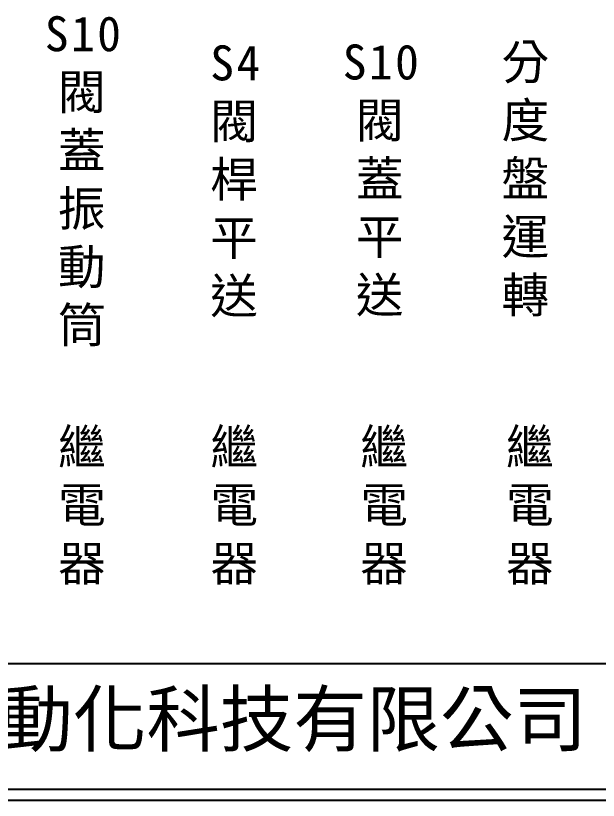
# Model space of a CAD drawing. Extents: x 889 to 1176, y 251 to 455.
# Drawn here: x 954 to 1019, y 251.2 to 338.7 of the extents above; entities that cross this region are included whole.
import ezdxf

# ---------------------------------------------------------------- set-up
doc = ezdxf.new("R2010")
doc.units = 0
doc.layers.add('圖框層', color=7, linetype='CONTINUOUS')
doc.layers.add('標尺寸層', color=3, linetype='CONTINUOUS')
doc.styles.add('CNS', font='romanc.shx', dxfattribs={"bigfont": 'chineset.shx'})
doc.styles.add('STSL', font='kaiu.ttf')

msp = doc.modelspace()

# ---------------------------------------------------------------- linework, layer by layer
at = {"layer": '圖框層', "color": 7}
for p, q in [((890.321, 266.445), (1174.821, 266.445)), ((890.321, 252.445), (1174.821, 252.445)), ((889.071, 251.195), (1176.071, 251.195))]:
    msp.add_line(p, q, dxfattribs=at)

# ---------------------------------------------------------------- texts
at = {"layer": '圖框層', "color": 4, "style": 'STSL'}
msp.add_text('泓陞自動化科技有限公司', height=6, dxfattribs=at).set_placement((927.675, 257.271))
at = {"layer": '標尺寸層', "color": 7, "char_height": 3.9, "attachment_point": 5, "style": 'CNS'}
for s, insert, width in [('{\\fDFKai-SB|b0|i0|c136|p65;\\T1.1;\\C0;S10閥蓋\\P振動筒}', (961.643, 320.261), 2.84806), ('{\\fDFKai-SB|b0|i0|c136|p65;\\T1.1;\\C0;S4閥桿\\P平送}', (978.626, 320.261), 2.84806), ('{\\fDFKai-SB|b0|i0|c136|p65;\\T1.1;\\C0;S10閥蓋\\P平送}', (994.854, 320.36), 2.84806), ('{\\fDFKai-SB|b0|i0|c136|p65;\\T1.1;\\C0;分度盤運轉}', (1011.103, 320.36), 2.84806), ('{\\fDFKai-SB|b0|i0|c136|p65;繼電器}', (961.405, 283.936), 8.6627), ('{\\fDFKai-SB|b0|i0|c136|p65;繼電器}', (978.388, 283.936), 8.6627), ('{\\fDFKai-SB|b0|i0|c136|p65;繼電器}', (995.091, 283.936), 8.6627), ('{\\fDFKai-SB|b0|i0|c136|p65;繼電器}', (1011.341, 283.936), 8.6627)]:
    msp.add_mtext(s, dxfattribs=dict(at, insert=insert, width=width))

doc.saveas('drawing.dxf')
